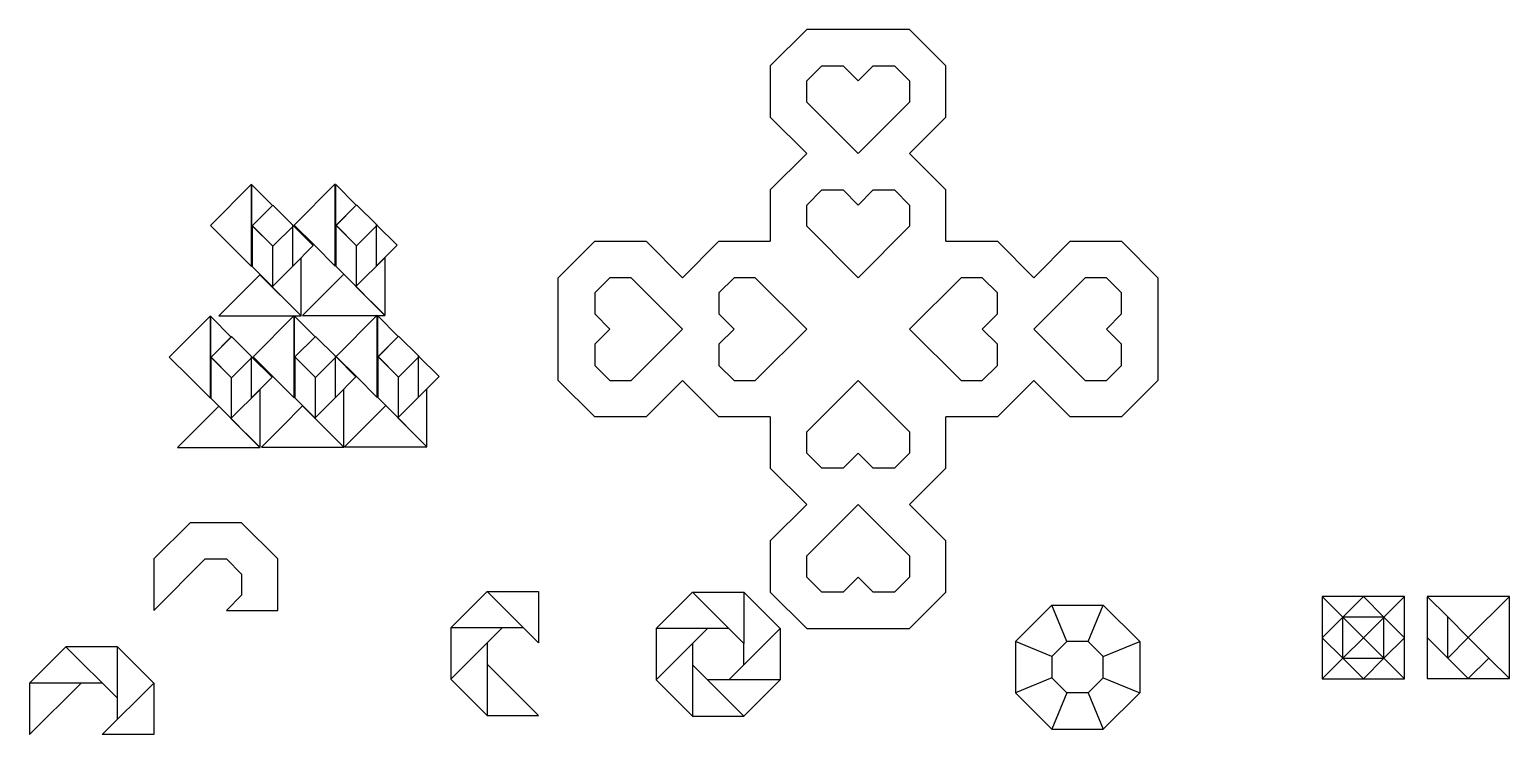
# Model space of a CAD drawing. Header units: inches. Extents: x 10 to 154, y 10 to 79.
import ezdxf

# ---------------------------------------------------------------- set-up
doc = ezdxf.new("R2010")
doc.units = ezdxf.units.IN
doc.header["$MEASUREMENT"] = 0

msp = doc.modelspace()

# ---------------------------------------------------------------- linework, layer by layer
for p, q in [((82.44, 40.92), (82.44, 35.92)), ((99.51, 35.92), (99.51, 40.92)), ((82.44, 35.92), (85.98, 32.38)), ((95.98, 32.38), (99.51, 35.92)), ((85.98, 32.38), (82.44, 28.84)), ((99.51, 28.84), (95.98, 32.38)), ((82.44, 28.84), (82.44, 23.84)), ((99.51, 23.84), (99.51, 28.84)), ((74.88, 23.85), (71.34, 20.32)), ((74.88, 23.85), (79.88, 23.85)), ((79.88, 18.85), (74.88, 23.85)), ((79.88, 23.85), (83.41, 20.32)), ((79.88, 23.85), (79.88, 18.85)), ((82.44, 23.84), (85.98, 20.31)), ((95.98, 20.31), (99.51, 23.84)), ((144.09, 23.42), (136.09, 23.42)), ((136.09, 23.42), (138.09, 21.42)), ((136.09, 23.42), (136.09, 19.42)), ((138.09, 21.42), (140.09, 23.42)), ((144.09, 23.42), (140.09, 19.42)), ((140.09, 23.42), (142.09, 21.42)), ((144.09, 15.42), (144.09, 23.42)), ((154.29, 23.44), (146.29, 23.44)), ((146.29, 23.44), (148.29, 21.44)), ((146.29, 23.44), (146.29, 19.44)), ((154.29, 23.44), (150.29, 19.44)), ((154.29, 15.44), (154.29, 23.44)), ((109.81, 22.59), (106.28, 19.06)), ((109.81, 22.59), (114.81, 22.59)), ((111.28, 19.06), (109.81, 22.59)), ((113.35, 19.06), (114.81, 22.59)), ((114.81, 22.59), (118.35, 19.06)), ((76.34, 20.32), (71.34, 15.32)), ((78.41, 20.32), (71.34, 20.32)), ((71.34, 20.32), (71.34, 15.32)), ((83.41, 20.32), (79.88, 16.78)), ((83.41, 20.32), (83.41, 15.32)), ((85.98, 20.31), (90.98, 20.31)), ((90.98, 20.31), (95.98, 20.31)), ((138.09, 21.42), (136.09, 19.42)), ((138.09, 17.42), (138.09, 21.42)), ((138.09, 21.42), (140.09, 19.42)), ((142.09, 21.42), (138.09, 21.42)), ((142.09, 21.42), (144.09, 19.42)), ((142.09, 17.42), (142.09, 21.42)), ((148.29, 17.44), (148.29, 21.44)), ((148.29, 21.44), (150.29, 19.44)), ((74.88, 18.85), (74.88, 11.78)), ((79.88, 16.78), (79.88, 18.85)), ((106.28, 19.06), (106.28, 14.06)), ((109.81, 17.59), (106.28, 19.06)), ((111.28, 19.06), (109.81, 17.59)), ((113.35, 19.06), (111.28, 19.06)), ((114.81, 17.59), (113.35, 19.06)), ((114.81, 17.59), (118.35, 19.06)), ((118.35, 19.06), (118.35, 14.06)), ((138.09, 17.42), (136.09, 19.42)), ((136.09, 19.42), (136.09, 15.42)), ((140.09, 19.42), (138.09, 17.42)), ((140.09, 19.42), (142.09, 17.42)), ((144.09, 19.42), (142.09, 17.42)), ((148.29, 17.44), (146.29, 19.44)), ((146.29, 19.44), (146.29, 15.44)), ((150.29, 19.44), (148.29, 17.44)), ((150.29, 19.44), (152.29, 17.44)), ((109.81, 17.59), (109.81, 15.52)), ((114.81, 15.52), (114.81, 17.59)), ((138.09, 17.42), (136.09, 15.42)), ((140.09, 15.42), (138.09, 17.42)), ((138.09, 17.42), (142.09, 17.42)), ((140.09, 15.42), (142.09, 17.42)), ((142.09, 17.42), (144.09, 15.42)), ((150.29, 15.44), (148.29, 17.44)), ((150.29, 15.44), (152.29, 17.44)), ((152.29, 17.44), (154.29, 15.44)), ((79.88, 11.78), (74.88, 16.78)), ((78.41, 15.32), (79.88, 16.78)), ((71.34, 15.32), (74.88, 11.78)), ((83.41, 15.32), (76.34, 15.32)), ((83.41, 15.32), (78.41, 15.32)), ((79.88, 11.78), (83.41, 15.32)), ((109.81, 15.52), (106.28, 14.06)), ((111.28, 14.06), (109.81, 15.52)), ((113.35, 14.06), (114.81, 15.52)), ((114.81, 15.52), (118.35, 14.06)), ((136.09, 15.42), (140.09, 15.42)), ((140.09, 15.42), (144.09, 15.42)), ((146.29, 15.44), (150.29, 15.44)), ((150.29, 15.44), (154.29, 15.44)), ((106.28, 14.06), (109.81, 10.52)), ((111.28, 14.06), (109.81, 10.52)), ((113.35, 14.06), (111.28, 14.06)), ((113.35, 14.06), (114.81, 10.52)), ((114.81, 10.52), (118.35, 14.06)), ((74.88, 11.78), (79.88, 11.78)), ((109.81, 10.52), (114.81, 10.52))]:
    msp.add_line(p, q)
for points in [[(99.51, 57.99), (99.51, 62.99), (95.98, 66.52), (99.51, 70.06), (99.51, 75.06), (95.98, 78.59), (90.98, 78.59), (85.98, 78.59), (82.44, 75.06), (82.44, 70.06), (85.98, 66.52), (82.44, 62.99), (82.44, 57.99)], [(82.44, 40.92), (77.44, 40.92), (73.91, 44.45), (70.37, 40.92), (65.37, 40.92), (61.83, 44.45), (61.83, 49.45), (61.83, 54.45), (65.37, 57.99), (70.37, 57.99), (73.91, 54.45), (77.44, 57.99), (82.44, 57.99)], [(99.51, 57.99), (104.51, 57.99), (108.05, 54.45), (111.58, 57.99), (116.58, 57.99), (120.12, 54.45), (120.12, 49.45), (120.12, 44.45), (116.58, 40.92), (111.58, 40.92), (108.05, 44.45), (104.51, 40.92), (99.51, 40.92)], [(54.91, 23.91), (59.91, 23.91), (59.91, 18.91), (54.91, 23.91), (51.38, 20.38)], [(56.38, 20.38), (51.38, 15.38), (54.91, 11.84)], [(58.45, 20.38), (51.38, 20.38), (51.38, 15.38)], [(54.91, 18.91), (54.91, 11.84), (59.91, 11.84), (54.91, 16.84)], [(18.96, 13.54), (13.96, 18.54), (10.43, 15)], [(18.96, 11.47), (18.96, 18.54), (13.96, 18.54)], [(22.5, 15), (22.5, 10), (17.5, 10), (22.5, 15), (18.96, 18.54)], [(17.5, 15), (10.43, 15), (10.43, 10), (15.43, 15)]]:
    msp.add_lwpolyline(points)
for points in [[(90.98, 73.59), (92.44, 75.06), (94.51, 75.06), (95.98, 73.59), (95.98, 71.52), (90.98, 66.52), (85.98, 71.52), (85.98, 73.59), (87.44, 75.06), (89.51, 75.06)], [(30, 57.54), (32, 55.54), (32, 63.54), (28, 59.54)], [(32.04, 63.47), (34.04, 61.47), (32.04, 59.47)], [(38.15, 57.57), (40.15, 55.57), (40.15, 63.57), (36.15, 59.57)], [(40.19, 63.51), (42.19, 61.51), (40.19, 59.51)], [(90.98, 54.45), (85.98, 59.45), (85.98, 61.52), (87.44, 62.99), (89.51, 62.99), (90.98, 61.52), (92.44, 62.99), (94.51, 62.99), (95.98, 61.52), (95.98, 59.45)], [(34.07, 57.51), (36.07, 59.51), (34.07, 61.51), (32.07, 59.51)], [(42.22, 57.55), (44.22, 59.55), (42.22, 61.55), (40.22, 59.55)], [(34.06, 53.53), (34.06, 57.53), (32.06, 59.53), (32.06, 55.53)], [(36.01, 55.57), (36.01, 59.57), (38.01, 57.57)], [(42.21, 53.56), (42.21, 57.56), (40.21, 59.56), (40.21, 55.56)], [(44.16, 55.6), (44.16, 59.6), (46.16, 57.6)], [(36.83, 53.56), (36.83, 56.39), (34, 53.56), (36.83, 50.73)], [(44.98, 53.59), (44.98, 56.42), (42.15, 53.59), (44.98, 50.76)], [(30.82, 52.74), (28.82, 50.74), (36.82, 50.74), (32.82, 54.74)], [(38.97, 52.78), (36.97, 50.78), (44.97, 50.78), (40.97, 54.78)], [(66.83, 49.45), (65.37, 47.99), (65.37, 45.92), (66.83, 44.45), (68.91, 44.45), (73.91, 49.45), (68.91, 54.45), (66.83, 54.45), (65.37, 52.99), (65.37, 50.92)], [(85.98, 49.45), (80.98, 54.45), (78.91, 54.45), (77.44, 52.99), (77.44, 50.92), (78.91, 49.45), (77.44, 47.99), (77.44, 45.92), (78.91, 44.45), (80.98, 44.45)], [(95.98, 49.45), (100.98, 44.45), (103.05, 44.45), (104.51, 45.92), (104.51, 47.99), (103.05, 49.45), (104.51, 50.92), (104.51, 52.99), (103.05, 54.45), (100.98, 54.45)], [(115.12, 49.45), (116.58, 50.92), (116.58, 52.99), (115.12, 54.45), (113.05, 54.45), (108.05, 49.45), (113.05, 44.45), (115.12, 44.45), (116.58, 45.92), (116.58, 47.99)], [(26, 44.73), (28, 42.73), (28, 50.73), (24, 46.73)], [(28.04, 50.67), (30.04, 48.67), (28.04, 46.67)], [(34.15, 44.76), (36.15, 42.76), (36.15, 50.76), (32.15, 46.76)], [(36.19, 50.7), (38.19, 48.7), (36.19, 46.7)], [(42.23, 44.79), (44.23, 42.79), (44.23, 50.79), (40.23, 46.79)], [(44.27, 50.73), (46.27, 48.73), (44.27, 46.73)], [(30.07, 44.71), (32.07, 46.71), (30.07, 48.71), (28.07, 46.71)], [(38.22, 44.74), (40.22, 46.74), (38.22, 48.74), (36.22, 46.74)], [(46.3, 44.77), (48.3, 46.77), (46.3, 48.77), (44.3, 46.77)], [(30.06, 40.72), (30.06, 44.72), (28.06, 46.72), (28.06, 42.72)], [(32.01, 42.76), (32.01, 46.76), (34.01, 44.76)], [(38.21, 40.75), (38.21, 44.75), (36.21, 46.75), (36.21, 42.75)], [(40.16, 42.8), (40.16, 46.8), (42.16, 44.8)], [(46.29, 40.78), (46.29, 44.78), (44.29, 46.78), (44.29, 42.78)], [(48.24, 42.82), (48.24, 46.82), (50.24, 44.82)], [(32.83, 40.75), (32.83, 43.58), (30, 40.75), (32.83, 37.92)], [(40.98, 40.79), (40.98, 43.61), (38.15, 40.79), (40.98, 37.96)], [(49.06, 40.81), (49.06, 43.64), (46.23, 40.81), (49.06, 37.98)], [(90.98, 44.45), (95.98, 39.45), (95.98, 37.38), (94.51, 35.92), (92.44, 35.92), (90.98, 37.38), (89.51, 35.92), (87.44, 35.92), (85.98, 37.38), (85.98, 39.45)], [(26.82, 39.94), (24.82, 37.94), (32.82, 37.94), (28.82, 41.94)], [(34.97, 39.97), (32.97, 37.97), (40.97, 37.97), (36.97, 41.97)], [(43.05, 40), (41.05, 38), (49.05, 38), (45.05, 42)], [(90.98, 25.31), (89.51, 23.84), (87.44, 23.84), (85.98, 25.31), (85.98, 27.38), (90.98, 32.38), (95.98, 27.38), (95.98, 25.31), (94.51, 23.84), (92.44, 23.84)], [(27.5, 27.08), (29.57, 27.08), (31.04, 25.61), (31.04, 23.54), (29.57, 22.08), (34.57, 22.08), (34.57, 27.08), (31.04, 30.61), (26.04, 30.61), (22.5, 27.08), (22.5, 22.08)]]:
    msp.add_lwpolyline(points, close=True)
for p in [(140.09, 15.42), (150.29, 15.44)]:
    msp.add_point(p)

doc.saveas('drawing.dxf')
